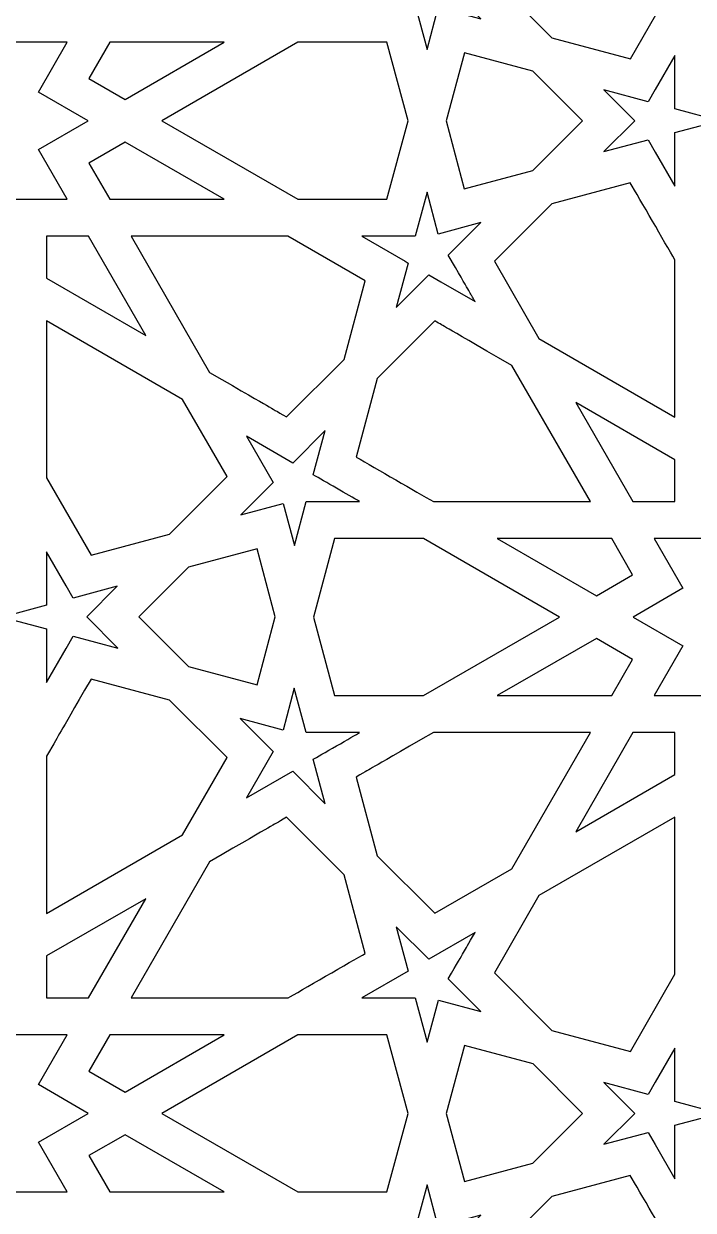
# Model space of a CAD drawing. Header units: millimetres. Extents: x -57 to 56, y -100 to 112.
# Drawn here: x -28.94 to -3.55, y 11.19 to 56.14 of the extents above; entities that cross this region are included whole.
import ezdxf

# ---------------------------------------------------------------- set-up
doc = ezdxf.new("R2010")
doc.units = ezdxf.units.MM
doc.header["$MEASUREMENT"] = 0
doc.layers.add('layer 1', color=7, linetype='Continuous')

msp = doc.modelspace()

# ---------------------------------------------------------------- linework, layer by layer
at = {"layer": 'layer 1', "color": 250}
for points, knots in [([(-24.372, 94.4411), (-38.1806, 87.6628), (-48.5742, 75.4542), (-53.0874, 60.935), (-53.0874, 60.935), (-56.6521, 49.4658), (-55.5912, 52.1945), (-55.5912, -99.8361), (-55.5912, -99.8361), (-52.4793, -99.8361), (52.9544, -99.8361), (55.9213, -99.8361), (55.9213, -99.8361), (55.9213, -98.4327), (55.9213, -97.8601), (55.9213, -96.466), (55.9213, -96.466), (55.9213, 55.9079), (56.001, 45.5757), (55.7428, 48.8312), (55.7428, 48.8312), (52.6358, 88.0279), (10.7823, 111.699), (-24.372, 94.4411)], [0, 0, 0, 0, 0.1428571, 0.1428571, 0.1428571, 0.1428571, 0.2857143, 0.2857143, 0.2857143, 0.2857143, 0.4285714, 0.4285714, 0.4285714, 0.4285714, 0.5714286, 0.5714286, 0.5714286, 0.5714286, 0.7142857, 0.7142857, 0.7142857, 0.7142857, 1, 1, 1, 1]), ([(-8.9129, 55.6059), (-8.9129, 55.6059), (-11.0917, 57.785), (-11.0917, 57.785), (-11.0917, 57.785), (-11.0917, 57.785), (-9.4019, 60.7102), (-9.4019, 60.7102), (-9.4019, 60.7102), (-9.4019, 60.7102), (-4.2471, 63.6866), (-4.2471, 63.6866), (-4.2471, 63.6866), (-4.2471, 63.6866), (-4.2471, 57.7317), (-4.2471, 57.7317), (-4.2471, 57.7317), (-4.2471, 57.7317), (-5.9351, 54.8076), (-5.9351, 54.8076), (-5.9351, 54.8076), (-5.9351, 54.8076), (-8.9129, 55.6059), (-8.9129, 55.6059)], [0, 0, 0, 0, 0.1428571, 0.1428571, 0.1428571, 0.1428571, 0.2857143, 0.2857143, 0.2857143, 0.2857143, 0.4285714, 0.4285714, 0.4285714, 0.4285714, 0.5714286, 0.5714286, 0.5714286, 0.5714286, 0.7142857, 0.7142857, 0.7142857, 0.7142857, 1, 1, 1, 1]), ([(-14.8258, 57.5815), (-14.8258, 57.5815), (-14.8258, 57.5815), (-14.8258, 57.5815), (-14.8258, 57.5815), (-14.8258, 57.5815), (-14.3616, 57.8496), (-14.3616, 57.8496), (-14.3616, 57.8496), (-14.3616, 57.8496), (-14.8124, 59.5299), (-14.8124, 59.5299), (-14.8124, 59.5299), (-14.8124, 59.5299), (-13.5809, 58.2976), (-13.5809, 58.2976), (-13.5809, 58.2976), (-13.5809, 58.2976), (-13.1166, 58.5654), (-13.1166, 58.5654), (-13.1166, 58.5654), (-13.1166, 58.5654), (-13.1166, 58.5654), (-13.1166, 58.5654), (-13.1166, 58.5654), (-12.924, 58.6765), (-12.0093, 59.2042), (-11.8244, 59.3108), (-11.8244, 59.3108), (-12.2587, 58.5587), (-12.0375, 58.9418), (-12.8383, 57.5554), (-12.8383, 57.5554), (-12.8383, 57.5554), (-11.6015, 56.3185), (-11.6015, 56.3185), (-11.6015, 56.3185), (-11.6015, 56.3185), (-13.2154, 56.751), (-13.2154, 56.751), (-13.2154, 56.751), (-13.2154, 56.751), (-13.6416, 55.1575), (-13.6416, 55.1575), (-13.6416, 55.1575), (-13.6416, 55.1575), (-14.0914, 56.8353), (-14.0914, 56.8353), (-14.0914, 56.8353), (-14.7486, 56.8353), (-15.2337, 56.8353), (-16.1184, 56.8353), (-16.1184, 56.8353), (-15.2107, 57.3592), (-15.5342, 57.1726), (-14.8258, 57.5815)], [0, 0, 0, 0, 0.0666667, 0.0666667, 0.0666667, 0.0666667, 0.1333333, 0.1333333, 0.1333333, 0.1333333, 0.2, 0.2, 0.2, 0.2, 0.2666667, 0.2666667, 0.2666667, 0.2666667, 0.3333333, 0.3333333, 0.3333333, 0.3333333, 0.4, 0.4, 0.4, 0.4, 0.4666667, 0.4666667, 0.4666667, 0.4666667, 0.5333333, 0.5333333, 0.5333333, 0.5333333, 0.6, 0.6, 0.6, 0.6, 0.6666667, 0.6666667, 0.6666667, 0.6666667, 0.7333333, 0.7333333, 0.7333333, 0.7333333, 0.8, 0.8, 0.8, 0.8, 0.8666667, 0.8666667, 0.8666667, 0.8666667, 1, 1, 1, 1]), ([(-33.5341, 56.5277), (-33.5341, 56.5277), (-32.4448, 58.4151), (-32.4448, 58.4151), (-32.4448, 58.4151), (-32.4448, 58.4151), (-31.3556, 56.5277), (-31.3556, 56.5277), (-31.3556, 56.5277), (-31.3556, 56.5277), (-29.4673, 57.6171), (-29.4673, 57.6171), (-29.4673, 57.6171), (-29.4673, 57.6171), (-29.4673, 55.438), (-29.4673, 55.438), (-29.4673, 55.438), (-29.4673, 55.438), (-27.2881, 55.438), (-27.2881, 55.438), (-27.2881, 55.438), (-27.2881, 55.438), (-28.3777, 53.5499), (-28.3777, 53.5499), (-28.3777, 53.5499), (-28.3777, 53.5499), (-26.4912, 52.4605), (-26.4912, 52.4605), (-26.4912, 52.4605), (-26.4912, 52.4605), (-28.3779, 51.3708), (-28.3779, 51.3708), (-28.3779, 51.3708), (-28.3779, 51.3708), (-27.2883, 49.4842), (-27.2883, 49.4842), (-27.2883, 49.4842), (-27.2883, 49.4842), (-29.4673, 49.4842), (-29.4673, 49.4842), (-29.4673, 49.4842), (-29.4673, 49.4842), (-29.4673, 47.3036), (-29.4673, 47.3036), (-29.4673, 47.3036), (-29.4673, 47.3036), (-31.3556, 48.3934), (-31.3556, 48.3934), (-31.3556, 48.3934), (-31.3556, 48.3934), (-32.4448, 46.5067), (-32.4448, 46.5067), (-32.4448, 46.5067), (-32.4448, 46.5067), (-33.5341, 48.3934), (-33.5341, 48.3934), (-33.5341, 48.3934), (-33.5341, 48.3934), (-35.4225, 47.3036), (-35.4225, 47.3036), (-35.4225, 47.3036), (-35.4225, 47.3036), (-35.4225, 49.4842), (-35.4225, 49.4842), (-35.4225, 49.4842), (-35.4225, 49.4842), (-37.6014, 49.4842), (-37.6014, 49.4842), (-37.6014, 49.4842), (-37.6014, 49.4842), (-36.5118, 51.3712), (-36.5118, 51.3712), (-36.5118, 51.3712), (-36.5118, 51.3712), (-38.3997, 52.4605), (-38.3997, 52.4605), (-38.3997, 52.4605), (-38.3997, 52.4605), (-36.5118, 53.5499), (-36.5118, 53.5499), (-36.5118, 53.5499), (-36.5118, 53.5499), (-37.6019, 55.438), (-37.6019, 55.438), (-37.6019, 55.438), (-37.6019, 55.438), (-35.4225, 55.438), (-35.4225, 55.438), (-35.4225, 55.438), (-35.4225, 55.438), (-35.4225, 57.6171), (-35.4225, 57.6171), (-35.4225, 57.6171), (-35.4225, 57.6171), (-33.5341, 56.5277), (-33.5341, 56.5277)], [0, 0, 0, 0, 0.04, 0.04, 0.04, 0.04, 0.08, 0.08, 0.08, 0.08, 0.12, 0.12, 0.12, 0.12, 0.16, 0.16, 0.16, 0.16, 0.2, 0.2, 0.2, 0.2, 0.24, 0.24, 0.24, 0.24, 0.28, 0.28, 0.28, 0.28, 0.32, 0.32, 0.32, 0.32, 0.36, 0.36, 0.36, 0.36, 0.4, 0.4, 0.4, 0.4, 0.44, 0.44, 0.44, 0.44, 0.48, 0.48, 0.48, 0.48, 0.52, 0.52, 0.52, 0.52, 0.56, 0.56, 0.56, 0.56, 0.6, 0.6, 0.6, 0.6, 0.64, 0.64, 0.64, 0.64, 0.68, 0.68, 0.68, 0.68, 0.72, 0.72, 0.72, 0.72, 0.76, 0.76, 0.76, 0.76, 0.8, 0.8, 0.8, 0.8, 0.84, 0.84, 0.84, 0.84, 0.88, 0.88, 0.88, 0.88, 0.92, 0.92, 0.92, 0.92, 1, 1, 1, 1]), ([(-21.3337, 55.438), (-21.3337, 55.438), (-25.0937, 53.2673), (-25.0937, 53.2673), (-25.0937, 53.2673), (-25.0937, 53.2673), (-26.4692, 54.0614), (-26.4692, 54.0614), (-26.4692, 54.0614), (-26.4692, 54.0614), (-25.6749, 55.438), (-25.6749, 55.438), (-25.6749, 55.438), (-25.6749, 55.438), (-21.3337, 55.438), (-21.3337, 55.438)], [0, 0, 0, 0, 0.2, 0.2, 0.2, 0.2, 0.4, 0.4, 0.4, 0.4, 0.6, 0.6, 0.6, 0.6, 1, 1, 1, 1]), ([(-15.1635, 55.438), (-15.1635, 55.438), (-14.3651, 52.4605), (-14.3651, 52.4605), (-14.3651, 52.4605), (-14.3651, 52.4605), (-15.1628, 49.4842), (-15.1628, 49.4842), (-15.1628, 49.4842), (-15.1628, 49.4842), (-18.5406, 49.4842), (-18.5406, 49.4842), (-18.5406, 49.4842), (-18.5406, 49.4842), (-23.6963, 52.4605), (-23.6963, 52.4605), (-23.6963, 52.4605), (-23.6963, 52.4605), (-18.5388, 55.438), (-18.5388, 55.438), (-18.5388, 55.438), (-18.5388, 55.438), (-15.1635, 55.438), (-15.1635, 55.438)], [0, 0, 0, 0, 0.1428571, 0.1428571, 0.1428571, 0.1428571, 0.2857143, 0.2857143, 0.2857143, 0.2857143, 0.4285714, 0.4285714, 0.4285714, 0.4285714, 0.5714286, 0.5714286, 0.5714286, 0.5714286, 0.7142857, 0.7142857, 0.7142857, 0.7142857, 1, 1, 1, 1]), ([(-9.6294, 50.5781), (-9.6294, 50.5781), (-12.2308, 49.8814), (-12.2308, 49.8814), (-12.2308, 49.8814), (-12.2308, 49.8814), (-12.9191, 52.4528), (-12.9191, 52.4528), (-12.9191, 52.4528), (-12.9191, 52.4528), (-12.2266, 55.0393), (-12.2266, 55.0393), (-12.2266, 55.0393), (-12.2266, 55.0393), (-9.627, 54.3426), (-9.627, 54.3426), (-9.627, 54.3426), (-9.627, 54.3426), (-7.7456, 52.4616), (-7.7456, 52.4616), (-7.7456, 52.4616), (-7.7456, 52.4616), (-9.6294, 50.5781), (-9.6294, 50.5781)], [0, 0, 0, 0, 0.1428571, 0.1428571, 0.1428571, 0.1428571, 0.2857143, 0.2857143, 0.2857143, 0.2857143, 0.4285714, 0.4285714, 0.4285714, 0.4285714, 0.5714286, 0.5714286, 0.5714286, 0.5714286, 0.7142857, 0.7142857, 0.7142857, 0.7142857, 1, 1, 1, 1]), ([(-2.5732, 52.4612), (-2.5732, 52.4612), (-4.2471, 52.0129), (-4.2471, 52.0129), (-4.2471, 52.0129), (-4.2471, 51.3556), (-4.2471, 50.8702), (-4.2471, 49.9854), (-4.2471, 49.9854), (-4.2471, 49.9854), (-4.9929, 51.277), (-4.9929, 51.277), (-4.9929, 51.277), (-4.9929, 51.277), (-4.9932, 51.277), (-4.9932, 51.277), (-4.9932, 51.277), (-4.9932, 51.277), (-5.261, 51.7409), (-5.261, 51.7409), (-5.261, 51.7409), (-5.261, 51.7409), (-6.9399, 51.2914), (-6.9399, 51.2914), (-6.9399, 51.2914), (-6.9399, 51.2914), (-5.7697, 52.4616), (-5.7697, 52.4616), (-5.7697, 52.4616), (-5.7697, 52.4616), (-6.9381, 53.63), (-6.9381, 53.63), (-6.9381, 53.63), (-6.9381, 53.63), (-5.261, 53.1802), (-5.261, 53.1802), (-5.261, 53.1802), (-5.261, 53.1802), (-4.9929, 53.6448), (-4.9929, 53.6448), (-4.9929, 53.6448), (-4.9929, 53.6448), (-4.9929, 53.6448), (-4.9929, 53.6448), (-4.9929, 53.6448), (-4.9929, 53.6448), (-4.2471, 54.9363), (-4.2471, 54.9363), (-4.2471, 54.9363), (-4.2471, 54.0367), (-4.2471, 53.5841), (-4.2471, 52.9103), (-4.2471, 52.9103), (-4.2471, 52.9103), (-2.5732, 52.4612), (-2.5732, 52.4612)], [0, 0, 0, 0, 0.0666667, 0.0666667, 0.0666667, 0.0666667, 0.1333333, 0.1333333, 0.1333333, 0.1333333, 0.2, 0.2, 0.2, 0.2, 0.2666667, 0.2666667, 0.2666667, 0.2666667, 0.3333333, 0.3333333, 0.3333333, 0.3333333, 0.4, 0.4, 0.4, 0.4, 0.4666667, 0.4666667, 0.4666667, 0.4666667, 0.5333333, 0.5333333, 0.5333333, 0.5333333, 0.6, 0.6, 0.6, 0.6, 0.6666667, 0.6666667, 0.6666667, 0.6666667, 0.7333333, 0.7333333, 0.7333333, 0.7333333, 0.8, 0.8, 0.8, 0.8, 0.8666667, 0.8666667, 0.8666667, 0.8666667, 1, 1, 1, 1]), ([(-21.3355, 49.4842), (-21.3355, 49.4842), (-25.6749, 49.4842), (-25.6749, 49.4842), (-25.6749, 49.4842), (-25.6749, 49.4842), (-26.469, 50.8596), (-26.469, 50.8596), (-26.469, 50.8596), (-26.469, 50.8596), (-25.0935, 51.6537), (-25.0935, 51.6537), (-25.0935, 51.6537), (-25.0935, 51.6537), (-21.3355, 49.4842), (-21.3355, 49.4842)], [0, 0, 0, 0, 0.2, 0.2, 0.2, 0.2, 0.4, 0.4, 0.4, 0.4, 0.6, 0.6, 0.6, 0.6, 1, 1, 1, 1]), ([(-4.2471, 41.2351), (-4.2471, 41.2351), (-9.4037, 44.2126), (-9.4037, 44.2126), (-9.4037, 44.2126), (-9.4037, 44.2126), (-11.092, 47.1364), (-11.092, 47.1364), (-11.092, 47.1364), (-11.092, 47.1364), (-8.9129, 49.3166), (-8.9129, 49.3166), (-8.9129, 49.3166), (-8.9129, 49.3166), (-5.9355, 50.1139), (-5.9355, 50.1139), (-5.9355, 50.1139), (-5.5644, 49.4718), (-4.6334, 47.8593), (-4.2471, 47.19), (-4.2471, 47.19), (-4.2471, 47.19), (-4.2471, 41.2351), (-4.2471, 41.2351)], [0, 0, 0, 0, 0.1428571, 0.1428571, 0.1428571, 0.1428571, 0.2857143, 0.2857143, 0.2857143, 0.2857143, 0.4285714, 0.4285714, 0.4285714, 0.4285714, 0.5714286, 0.5714286, 0.5714286, 0.5714286, 0.7142857, 0.7142857, 0.7142857, 0.7142857, 1, 1, 1, 1]), ([(-12.5702, 46.9022), (-12.5702, 46.9022), (-12.5702, 46.9018), (-12.5702, 46.9018), (-12.5702, 46.9018), (-11.8992, 45.7398), (-12.0618, 46.0216), (-11.8248, 45.6103), (-11.8248, 45.6103), (-11.8248, 45.6103), (-13.1159, 46.3561), (-13.1159, 46.3561), (-13.1159, 46.3561), (-13.1159, 46.3561), (-13.1159, 46.3557), (-13.1159, 46.3557), (-13.1159, 46.3557), (-13.1159, 46.3557), (-13.5805, 46.6242), (-13.5805, 46.6242), (-13.5805, 46.6242), (-13.5805, 46.6242), (-14.8135, 45.3912), (-14.8135, 45.3912), (-14.8135, 45.3912), (-14.8135, 45.3912), (-14.363, 47.0715), (-14.363, 47.0715), (-14.363, 47.0715), (-14.363, 47.0715), (-14.478, 47.1382), (-14.478, 47.1382), (-14.478, 47.1382), (-14.478, 47.1382), (-14.478, 47.1392), (-14.478, 47.1392), (-14.478, 47.1392), (-14.478, 47.1392), (-16.1198, 48.0868), (-16.1198, 48.0868), (-16.1198, 48.0868), (-15.2178, 48.0868), (-14.7638, 48.0868), (-14.0903, 48.0868), (-14.0903, 48.0868), (-14.0903, 48.0868), (-13.6433, 49.7547), (-13.6433, 49.7547), (-13.6433, 49.7547), (-13.6433, 49.7547), (-13.2197, 48.1701), (-13.2197, 48.1701), (-13.2197, 48.1701), (-13.2197, 48.1701), (-11.6015, 48.6033), (-11.6015, 48.6033), (-11.6015, 48.6033), (-11.6015, 48.6033), (-12.8379, 47.3661), (-12.8379, 47.3661), (-12.8379, 47.3661), (-12.8379, 47.3661), (-12.5702, 46.9022), (-12.5702, 46.9022)], [0, 0, 0, 0, 0.0588235, 0.0588235, 0.0588235, 0.0588235, 0.1176471, 0.1176471, 0.1176471, 0.1176471, 0.1764706, 0.1764706, 0.1764706, 0.1764706, 0.2352941, 0.2352941, 0.2352941, 0.2352941, 0.2941176, 0.2941176, 0.2941176, 0.2941176, 0.3529412, 0.3529412, 0.3529412, 0.3529412, 0.4117647, 0.4117647, 0.4117647, 0.4117647, 0.4705882, 0.4705882, 0.4705882, 0.4705882, 0.5294118, 0.5294118, 0.5294118, 0.5294118, 0.5882353, 0.5882353, 0.5882353, 0.5882353, 0.6470588, 0.6470588, 0.6470588, 0.6470588, 0.7058824, 0.7058824, 0.7058824, 0.7058824, 0.7647059, 0.7647059, 0.7647059, 0.7647059, 0.8235294, 0.8235294, 0.8235294, 0.8235294, 0.8823529, 0.8823529, 0.8823529, 0.8823529, 1, 1, 1, 1]), ([(-24.311, 44.3265), (-24.311, 44.3265), (-28.07, 46.4972), (-28.07, 46.4972), (-28.07, 46.4972), (-28.07, 46.4972), (-28.07, 48.0868), (-28.07, 48.0868), (-28.07, 48.0868), (-28.07, 48.0868), (-26.4818, 48.0868), (-26.4818, 48.0868), (-26.4818, 48.0868), (-26.4818, 48.0868), (-24.311, 44.3265), (-24.311, 44.3265)], [0, 0, 0, 0, 0.2, 0.2, 0.2, 0.2, 0.4, 0.4, 0.4, 0.4, 0.6, 0.6, 0.6, 0.6, 1, 1, 1, 1]), ([(-18.9156, 48.0868), (-18.9156, 48.0868), (-15.9904, 46.3977), (-15.9904, 46.3977), (-15.9904, 46.3977), (-15.9904, 46.3977), (-16.7876, 43.4213), (-16.7876, 43.4213), (-16.7876, 43.4213), (-16.7876, 43.4213), (-18.9668, 41.2411), (-18.9668, 41.2411), (-18.9668, 41.2411), (-19.8078, 41.7266), (-19.1809, 41.3646), (-21.8903, 42.9292), (-21.8903, 42.9292), (-21.8903, 42.9292), (-24.8681, 48.0868), (-24.8681, 48.0868), (-24.8681, 48.0868), (-24.8681, 48.0868), (-18.9156, 48.0868), (-18.9156, 48.0868)], [0, 0, 0, 0, 0.1428571, 0.1428571, 0.1428571, 0.1428571, 0.2857143, 0.2857143, 0.2857143, 0.2857143, 0.4285714, 0.4285714, 0.4285714, 0.4285714, 0.5714286, 0.5714286, 0.5714286, 0.5714286, 0.7142857, 0.7142857, 0.7142857, 0.7142857, 1, 1, 1, 1]), ([(-22.9137, 41.9065), (-22.9137, 41.9065), (-21.2254, 38.982), (-21.2254, 38.982), (-21.2254, 38.982), (-21.2254, 38.982), (-23.4043, 36.8032), (-23.4043, 36.8032), (-23.4043, 36.8032), (-23.4043, 36.8032), (-26.3819, 36.0049), (-26.3819, 36.0049), (-26.3819, 36.0049), (-26.3819, 36.0049), (-28.07, 38.929), (-28.07, 38.929), (-28.07, 38.929), (-28.07, 38.929), (-28.07, 44.8836), (-28.07, 44.8836), (-28.07, 44.8836), (-28.07, 44.8836), (-22.9137, 41.9065), (-22.9137, 41.9065)], [0, 0, 0, 0, 0.1428571, 0.1428571, 0.1428571, 0.1428571, 0.2857143, 0.2857143, 0.2857143, 0.2857143, 0.4285714, 0.4285714, 0.4285714, 0.4285714, 0.5714286, 0.5714286, 0.5714286, 0.5714286, 0.7142857, 0.7142857, 0.7142857, 0.7142857, 1, 1, 1, 1]), ([(-13.3505, 44.8776), (-12.8598, 44.5943), (-13.3699, 44.8889), (-10.426, 43.1881), (-10.426, 43.1881), (-10.426, 43.1881), (-7.4496, 38.033), (-7.4496, 38.033), (-7.4496, 38.033), (-7.4496, 38.033), (-13.4042, 38.033), (-13.4042, 38.033), (-13.4042, 38.033), (-14.0423, 38.4016), (-15.5882, 39.2938), (-16.328, 39.721), (-16.328, 39.721), (-16.328, 39.721), (-15.5296, 42.6988), (-15.5296, 42.6988), (-15.5296, 42.6988), (-15.5296, 42.6988), (-13.3505, 44.8776), (-13.3505, 44.8776)], [0, 0, 0, 0, 0.1428571, 0.1428571, 0.1428571, 0.1428571, 0.2857143, 0.2857143, 0.2857143, 0.2857143, 0.4285714, 0.4285714, 0.4285714, 0.4285714, 0.5714286, 0.5714286, 0.5714286, 0.5714286, 0.7142857, 0.7142857, 0.7142857, 0.7142857, 1, 1, 1, 1]), ([(-8.0059, 41.7915), (-8.0059, 41.7915), (-4.2471, 39.6215), (-4.2471, 39.6215), (-4.2471, 39.6215), (-4.2471, 39.6215), (-4.2471, 38.033), (-4.2471, 38.033), (-4.2471, 38.033), (-4.2471, 38.033), (-5.8357, 38.033), (-5.8357, 38.033), (-5.8357, 38.033), (-5.8357, 38.033), (-8.0059, 41.7915), (-8.0059, 41.7915)], [0, 0, 0, 0, 0.2, 0.2, 0.2, 0.2, 0.4, 0.4, 0.4, 0.4, 0.6, 0.6, 0.6, 0.6, 1, 1, 1, 1]), ([(-20.4929, 40.5084), (-20.4929, 40.5084), (-18.7367, 39.4945), (-18.7367, 39.4945), (-18.7367, 39.4945), (-18.7367, 39.4945), (-17.5048, 40.7271), (-17.5048, 40.7271), (-17.5048, 40.7271), (-17.5048, 40.7271), (-17.9553, 39.0469), (-17.9553, 39.0469), (-17.9553, 39.0469), (-17.538, 38.8063), (-16.6151, 38.2732), (-16.1992, 38.033), (-16.1992, 38.033), (-17.0988, 38.033), (-17.5514, 38.033), (-18.2256, 38.033), (-18.2256, 38.033), (-18.2256, 38.033), (-18.6722, 36.3668), (-18.6722, 36.3668), (-18.6722, 36.3668), (-18.6722, 36.3668), (-19.0976, 37.9568), (-19.0976, 37.9568), (-19.0976, 37.9568), (-19.0976, 37.9568), (-20.7055, 37.526), (-20.7055, 37.526), (-20.7055, 37.526), (-20.7055, 37.526), (-19.479, 38.7523), (-19.479, 38.7523), (-19.479, 38.7523), (-19.479, 38.7523), (-20.4929, 40.5084), (-20.4929, 40.5084)], [0, 0, 0, 0, 0.0909091, 0.0909091, 0.0909091, 0.0909091, 0.1818182, 0.1818182, 0.1818182, 0.1818182, 0.2727273, 0.2727273, 0.2727273, 0.2727273, 0.3636364, 0.3636364, 0.3636364, 0.3636364, 0.4545455, 0.4545455, 0.4545455, 0.4545455, 0.5454545, 0.5454545, 0.5454545, 0.5454545, 0.6363636, 0.6363636, 0.6363636, 0.6363636, 0.7272727, 0.7272727, 0.7272727, 0.7272727, 0.8181818, 0.8181818, 0.8181818, 0.8181818, 1, 1, 1, 1]), ([(-0.9617, 37.7254), (-0.9617, 37.7254), (0.1277, 39.6127), (0.1277, 39.6127), (0.1277, 39.6127), (0.1277, 39.6127), (1.2171, 37.7254), (1.2171, 37.7254), (1.2171, 37.7254), (1.2171, 37.7254), (3.1055, 38.8151), (3.1055, 38.8151), (3.1055, 38.8151), (3.1055, 38.8151), (3.1055, 36.6356), (3.1055, 36.6356), (3.1055, 36.6356), (3.1055, 36.6356), (5.2846, 36.6356), (5.2846, 36.6356), (5.2846, 36.6356), (5.2846, 36.6356), (4.1949, 34.7476), (4.1949, 34.7476), (4.1949, 34.7476), (4.1949, 34.7476), (6.0815, 33.6582), (6.0815, 33.6582), (6.0815, 33.6582), (6.0815, 33.6582), (4.1949, 32.5685), (4.1949, 32.5685), (4.1949, 32.5685), (4.1949, 32.5685), (5.2842, 30.6818), (5.2842, 30.6818), (5.2842, 30.6818), (5.2842, 30.6818), (3.1055, 30.6818), (3.1055, 30.6818), (3.1055, 30.6818), (3.1055, 30.6818), (3.1055, 28.5013), (3.1055, 28.5013), (3.1055, 28.5013), (3.1055, 28.5013), (1.2171, 29.591), (1.2171, 29.591), (1.2171, 29.591), (1.2171, 29.591), (0.1277, 27.7044), (0.1277, 27.7044), (0.1277, 27.7044), (0.1277, 27.7044), (-0.9617, 29.591), (-0.9617, 29.591), (-0.9617, 29.591), (-0.9617, 29.591), (-2.8497, 28.5013), (-2.8497, 28.5013), (-2.8497, 28.5013), (-2.8497, 28.5013), (-2.8497, 30.6818), (-2.8497, 30.6818), (-2.8497, 30.6818), (-2.8497, 30.6818), (-5.0289, 30.6818), (-5.0289, 30.6818), (-5.0289, 30.6818), (-5.0289, 30.6818), (-3.9391, 32.5685), (-3.9391, 32.5685), (-3.9391, 32.5685), (-3.9391, 32.5685), (-5.8272, 33.6582), (-5.8272, 33.6582), (-5.8272, 33.6582), (-5.8272, 33.6582), (-3.9391, 34.7476), (-3.9391, 34.7476), (-3.9391, 34.7476), (-3.9391, 34.7476), (-5.0292, 36.6356), (-5.0292, 36.6356), (-5.0292, 36.6356), (-5.0292, 36.6356), (-2.8497, 36.6356), (-2.8497, 36.6356), (-2.8497, 36.6356), (-2.8497, 36.6356), (-2.8497, 38.8151), (-2.8497, 38.8151), (-2.8497, 38.8151), (-2.8497, 38.8151), (-0.9617, 37.7254), (-0.9617, 37.7254)], [0, 0, 0, 0, 0.04, 0.04, 0.04, 0.04, 0.08, 0.08, 0.08, 0.08, 0.12, 0.12, 0.12, 0.12, 0.16, 0.16, 0.16, 0.16, 0.2, 0.2, 0.2, 0.2, 0.24, 0.24, 0.24, 0.24, 0.28, 0.28, 0.28, 0.28, 0.32, 0.32, 0.32, 0.32, 0.36, 0.36, 0.36, 0.36, 0.4, 0.4, 0.4, 0.4, 0.44, 0.44, 0.44, 0.44, 0.48, 0.48, 0.48, 0.48, 0.52, 0.52, 0.52, 0.52, 0.56, 0.56, 0.56, 0.56, 0.6, 0.6, 0.6, 0.6, 0.64, 0.64, 0.64, 0.64, 0.68, 0.68, 0.68, 0.68, 0.72, 0.72, 0.72, 0.72, 0.76, 0.76, 0.76, 0.76, 0.8, 0.8, 0.8, 0.8, 0.84, 0.84, 0.84, 0.84, 0.88, 0.88, 0.88, 0.88, 0.92, 0.92, 0.92, 0.92, 1, 1, 1, 1]), ([(-8.6223, 33.6582), (-8.6223, 33.6582), (-8.6226, 33.6582), (-8.6226, 33.6582), (-8.6226, 33.6582), (-8.6226, 33.6582), (-8.6223, 33.6582), (-8.6223, 33.6582), (-8.6223, 33.6582), (-8.6223, 33.6582), (-13.7781, 30.6818), (-13.7781, 30.6818), (-13.7781, 30.6818), (-13.7781, 30.6818), (-17.1549, 30.6818), (-17.1549, 30.6818), (-17.1549, 30.6818), (-17.1549, 30.6818), (-17.9522, 33.6578), (-17.9522, 33.6578), (-17.9522, 33.6578), (-17.9522, 33.6578), (-17.1538, 36.6356), (-17.1538, 36.6356), (-17.1538, 36.6356), (-17.1538, 36.6356), (-13.7792, 36.6356), (-13.7792, 36.6356), (-13.7792, 36.6356), (-13.7792, 36.6356), (-8.6223, 33.6582), (-8.6223, 33.6582)], [0, 0, 0, 0, 0.1111111, 0.1111111, 0.1111111, 0.1111111, 0.2222222, 0.2222222, 0.2222222, 0.2222222, 0.3333333, 0.3333333, 0.3333333, 0.3333333, 0.4444444, 0.4444444, 0.4444444, 0.4444444, 0.5555556, 0.5555556, 0.5555556, 0.5555556, 0.6666667, 0.6666667, 0.6666667, 0.6666667, 0.7777778, 0.7777778, 0.7777778, 0.7777778, 1, 1, 1, 1]), ([(-10.9845, 36.6356), (-10.4401, 36.6356), (-7.1843, 36.6356), (-6.6428, 36.6356), (-6.6428, 36.6356), (-6.6428, 36.6356), (-5.8484, 35.2591), (-5.8484, 35.2591), (-5.8484, 35.2591), (-5.8484, 35.2591), (-7.2245, 34.465), (-7.2245, 34.465), (-7.2245, 34.465), (-7.2245, 34.465), (-10.9845, 36.6356), (-10.9845, 36.6356)], [0, 0, 0, 0, 0.2, 0.2, 0.2, 0.2, 0.4, 0.4, 0.4, 0.4, 0.6, 0.6, 0.6, 0.6, 1, 1, 1, 1]), ([(-27.3242, 34.8418), (-27.3242, 34.8418), (-27.324, 34.8418), (-27.324, 34.8418), (-27.324, 34.8418), (-27.324, 34.8418), (-27.056, 34.3775), (-27.056, 34.3775), (-27.056, 34.3775), (-27.056, 34.3775), (-25.3873, 34.8248), (-25.3873, 34.8248), (-25.3873, 34.8248), (-25.3873, 34.8248), (-26.5474, 33.6649), (-26.5474, 33.6649), (-26.5474, 33.6649), (-26.5474, 33.6649), (-25.3689, 32.4863), (-25.3689, 32.4863), (-25.3689, 32.4863), (-25.3689, 32.4863), (-27.056, 32.9378), (-27.056, 32.9378), (-27.056, 32.9378), (-27.056, 32.9378), (-27.324, 32.4739), (-27.324, 32.4739), (-27.324, 32.4739), (-27.324, 32.4739), (-27.3242, 32.4739), (-27.3242, 32.4739), (-27.3242, 32.4739), (-27.3242, 32.4739), (-28.07, 31.1824), (-28.07, 31.1824), (-28.07, 31.1824), (-28.07, 32.0827), (-28.07, 32.536), (-28.07, 33.2098), (-28.07, 33.2098), (-28.07, 33.2098), (-29.7443, 33.6582), (-29.7443, 33.6582), (-29.7443, 33.6582), (-29.7443, 33.6582), (-28.07, 34.1073), (-28.07, 34.1073), (-28.07, 34.1073), (-28.07, 34.7811), (-28.07, 35.2337), (-28.07, 36.1336), (-28.07, 36.1336), (-28.07, 36.1336), (-27.3242, 34.8418), (-27.3242, 34.8418)], [0, 0, 0, 0, 0.0666667, 0.0666667, 0.0666667, 0.0666667, 0.1333333, 0.1333333, 0.1333333, 0.1333333, 0.2, 0.2, 0.2, 0.2, 0.2666667, 0.2666667, 0.2666667, 0.2666667, 0.3333333, 0.3333333, 0.3333333, 0.3333333, 0.4, 0.4, 0.4, 0.4, 0.4666667, 0.4666667, 0.4666667, 0.4666667, 0.5333333, 0.5333333, 0.5333333, 0.5333333, 0.6, 0.6, 0.6, 0.6, 0.6666667, 0.6666667, 0.6666667, 0.6666667, 0.7333333, 0.7333333, 0.7333333, 0.7333333, 0.8, 0.8, 0.8, 0.8, 0.8666667, 0.8666667, 0.8666667, 0.8666667, 1, 1, 1, 1]), ([(-20.0861, 36.2451), (-20.0861, 36.2451), (-19.3982, 33.6734), (-19.3982, 33.6734), (-19.3982, 33.6734), (-19.3982, 33.6734), (-20.0904, 31.0871), (-20.0904, 31.0871), (-20.0904, 31.0871), (-20.0904, 31.0871), (-22.6902, 31.7835), (-22.6902, 31.7835), (-22.6902, 31.7835), (-22.6902, 31.7835), (-24.5714, 33.6649), (-24.5714, 33.6649), (-24.5714, 33.6649), (-24.5714, 33.6649), (-22.6875, 35.5484), (-22.6875, 35.5484), (-22.6875, 35.5484), (-22.6875, 35.5484), (-20.0861, 36.2451), (-20.0861, 36.2451)], [0, 0, 0, 0, 0.1428571, 0.1428571, 0.1428571, 0.1428571, 0.2857143, 0.2857143, 0.2857143, 0.2857143, 0.4285714, 0.4285714, 0.4285714, 0.4285714, 0.5714286, 0.5714286, 0.5714286, 0.5714286, 0.7142857, 0.7142857, 0.7142857, 0.7142857, 1, 1, 1, 1]), ([(-5.8484, 32.0573), (-5.8484, 32.0573), (-6.6425, 30.6818), (-6.6425, 30.6818), (-6.6425, 30.6818), (-7.1882, 30.6818), (-10.4479, 30.6818), (-10.983, 30.6818), (-10.983, 30.6818), (-10.983, 30.6818), (-7.2245, 32.8514), (-7.2245, 32.8514), (-7.2245, 32.8514), (-7.2245, 32.8514), (-5.8484, 32.0573), (-5.8484, 32.0573)], [0, 0, 0, 0, 0.2, 0.2, 0.2, 0.2, 0.4, 0.4, 0.4, 0.4, 0.6, 0.6, 0.6, 0.6, 1, 1, 1, 1]), ([(-23.4043, 30.5135), (-23.4043, 30.5135), (-21.2254, 28.3351), (-21.2254, 28.3351), (-21.2254, 28.3351), (-21.2254, 28.3351), (-22.9149, 25.4085), (-22.9149, 25.4085), (-22.9149, 25.4085), (-22.9149, 25.4085), (-28.07, 22.4321), (-28.07, 22.4321), (-28.07, 22.4321), (-28.07, 22.4321), (-28.07, 28.387), (-28.07, 28.387), (-28.07, 28.387), (-27.4314, 29.4933), (-27.791, 28.8703), (-26.3817, 31.3108), (-26.3817, 31.3108), (-26.3817, 31.3108), (-23.4043, 30.5135), (-23.4043, 30.5135)], [0, 0, 0, 0, 0.1428571, 0.1428571, 0.1428571, 0.1428571, 0.2857143, 0.2857143, 0.2857143, 0.2857143, 0.4285714, 0.4285714, 0.4285714, 0.4285714, 0.5714286, 0.5714286, 0.5714286, 0.5714286, 0.7142857, 0.7142857, 0.7142857, 0.7142857, 1, 1, 1, 1]), ([(-16.1989, 29.2844), (-16.3908, 29.174), (-17.7638, 28.3813), (-17.9553, 28.2706), (-17.9553, 28.2706), (-17.9553, 28.2706), (-17.5045, 26.5885), (-17.5045, 26.5885), (-17.5045, 26.5885), (-17.5045, 26.5885), (-18.7367, 27.8211), (-18.7367, 27.8211), (-18.7367, 27.8211), (-18.7367, 27.8211), (-20.4936, 26.8065), (-20.4936, 26.8065), (-20.4936, 26.8065), (-20.4936, 26.8065), (-19.479, 28.5644), (-19.479, 28.5644), (-19.479, 28.5644), (-19.479, 28.5644), (-20.7249, 29.8104), (-20.7249, 29.8104), (-20.7249, 29.8104), (-20.7249, 29.8104), (-19.1019, 29.3755), (-19.1019, 29.3755), (-19.1019, 29.3755), (-19.1019, 29.3755), (-18.6768, 30.9633), (-18.6768, 30.9633), (-18.6768, 30.9633), (-18.6768, 30.9633), (-18.2273, 29.2844), (-18.2273, 29.2844), (-18.2273, 29.2844), (-17.5532, 29.2844), (-17.0999, 29.2844), (-16.1989, 29.2844)], [0, 0, 0, 0, 0.0909091, 0.0909091, 0.0909091, 0.0909091, 0.1818182, 0.1818182, 0.1818182, 0.1818182, 0.2727273, 0.2727273, 0.2727273, 0.2727273, 0.3636364, 0.3636364, 0.3636364, 0.3636364, 0.4545455, 0.4545455, 0.4545455, 0.4545455, 0.5454545, 0.5454545, 0.5454545, 0.5454545, 0.6363636, 0.6363636, 0.6363636, 0.6363636, 0.7272727, 0.7272727, 0.7272727, 0.7272727, 0.8181818, 0.8181818, 0.8181818, 0.8181818, 1, 1, 1, 1]), ([(-7.4493, 29.2844), (-7.4493, 29.2844), (-10.4271, 24.1265), (-10.4271, 24.1265), (-10.4271, 24.1265), (-10.4271, 24.1265), (-13.3502, 22.4388), (-13.3502, 22.4388), (-13.3502, 22.4388), (-13.3502, 22.4388), (-15.5296, 24.619), (-15.5296, 24.619), (-15.5296, 24.619), (-15.5296, 24.619), (-16.328, 27.5964), (-16.328, 27.5964), (-16.328, 27.5964), (-15.5035, 28.0723), (-16.231, 27.6525), (-13.4031, 29.2844), (-13.4031, 29.2844), (-13.0404, 29.2844), (-9.084, 29.2844), (-7.4493, 29.2844)], [0, 0, 0, 0, 0.1428571, 0.1428571, 0.1428571, 0.1428571, 0.2857143, 0.2857143, 0.2857143, 0.2857143, 0.4285714, 0.4285714, 0.4285714, 0.4285714, 0.5714286, 0.5714286, 0.5714286, 0.5714286, 0.7142857, 0.7142857, 0.7142857, 0.7142857, 1, 1, 1, 1]), ([(-4.2471, 27.6948), (-4.2471, 27.6948), (-8.007, 25.5238), (-8.007, 25.5238), (-8.007, 25.5238), (-8.007, 25.5238), (-5.8357, 29.2844), (-5.8357, 29.2844), (-5.8357, 29.2844), (-5.8357, 29.2844), (-4.2471, 29.2844), (-4.2471, 29.2844), (-4.2471, 29.2844), (-4.2471, 29.2844), (-4.2471, 27.6948), (-4.2471, 27.6948)], [0, 0, 0, 0, 0.2, 0.2, 0.2, 0.2, 0.4, 0.4, 0.4, 0.4, 0.6, 0.6, 0.6, 0.6, 1, 1, 1, 1]), ([(-18.9668, 26.0745), (-18.9668, 26.0745), (-16.7876, 23.8958), (-16.7876, 23.8958), (-16.7876, 23.8958), (-16.7876, 23.8958), (-15.989, 20.918), (-15.989, 20.918), (-15.989, 20.918), (-16.4641, 20.6435), (-18.5462, 19.4419), (-18.9128, 19.2299), (-18.9128, 19.2299), (-18.9128, 19.2299), (-24.8681, 19.2299), (-24.8681, 19.2299), (-24.8681, 19.2299), (-24.8681, 19.2299), (-21.8915, 24.3858), (-21.8915, 24.3858), (-21.8915, 24.3858), (-19.1336, 25.9782), (-19.7182, 25.641), (-18.9668, 26.0745)], [0, 0, 0, 0, 0.1428571, 0.1428571, 0.1428571, 0.1428571, 0.2857143, 0.2857143, 0.2857143, 0.2857143, 0.4285714, 0.4285714, 0.4285714, 0.4285714, 0.5714286, 0.5714286, 0.5714286, 0.5714286, 0.7142857, 0.7142857, 0.7142857, 0.7142857, 1, 1, 1, 1]), ([(-8.9129, 18.0009), (-8.9129, 18.0009), (-11.0917, 20.18), (-11.0917, 20.18), (-11.0917, 20.18), (-11.0917, 20.18), (-9.4022, 23.1048), (-9.4022, 23.1048), (-9.4022, 23.1048), (-9.4022, 23.1048), (-4.2471, 26.0812), (-4.2471, 26.0812), (-4.2471, 26.0812), (-4.2471, 26.0812), (-4.2471, 20.1267), (-4.2471, 20.1267), (-4.2471, 20.1267), (-4.2471, 20.1267), (-5.9351, 17.2025), (-5.9351, 17.2025), (-5.9351, 17.2025), (-5.9351, 17.2025), (-8.9129, 18.0009), (-8.9129, 18.0009)], [0, 0, 0, 0, 0.1428571, 0.1428571, 0.1428571, 0.1428571, 0.2857143, 0.2857143, 0.2857143, 0.2857143, 0.4285714, 0.4285714, 0.4285714, 0.4285714, 0.5714286, 0.5714286, 0.5714286, 0.5714286, 0.7142857, 0.7142857, 0.7142857, 0.7142857, 1, 1, 1, 1]), ([(-24.312, 22.9884), (-24.312, 22.9884), (-26.4818, 19.2299), (-26.4818, 19.2299), (-26.4818, 19.2299), (-26.4818, 19.2299), (-28.07, 19.2299), (-28.07, 19.2299), (-28.07, 19.2299), (-28.07, 19.2299), (-28.07, 20.8185), (-28.07, 20.8185), (-28.07, 20.8185), (-28.07, 20.8185), (-24.312, 22.9884), (-24.312, 22.9884)], [0, 0, 0, 0, 0.2, 0.2, 0.2, 0.2, 0.4, 0.4, 0.4, 0.4, 0.6, 0.6, 0.6, 0.6, 1, 1, 1, 1]), ([(-14.8124, 21.9248), (-14.8124, 21.9248), (-13.5809, 20.6922), (-13.5809, 20.6922), (-13.5809, 20.6922), (-13.5809, 20.6922), (-11.8248, 21.7057), (-11.8248, 21.7057), (-11.8248, 21.7057), (-12.3536, 20.7892), (-12.1243, 21.1861), (-12.8383, 19.9503), (-12.8383, 19.9503), (-12.8383, 19.9503), (-11.5997, 18.7117), (-11.5997, 18.7117), (-11.5997, 18.7117), (-11.5997, 18.7117), (-13.2137, 19.1442), (-13.2137, 19.1442), (-13.2137, 19.1442), (-13.2137, 19.1442), (-13.6405, 17.5479), (-13.6405, 17.5479), (-13.6405, 17.5479), (-13.6405, 17.5479), (-14.0914, 19.2299), (-14.0914, 19.2299), (-14.0914, 19.2299), (-14.768, 19.2299), (-15.2192, 19.2299), (-16.1181, 19.2299), (-16.1181, 19.2299), (-16.1181, 19.2299), (-14.3616, 20.2438), (-14.3616, 20.2438), (-14.3616, 20.2438), (-14.3616, 20.2438), (-14.8124, 21.9248), (-14.8124, 21.9248)], [0, 0, 0, 0, 0.0909091, 0.0909091, 0.0909091, 0.0909091, 0.1818182, 0.1818182, 0.1818182, 0.1818182, 0.2727273, 0.2727273, 0.2727273, 0.2727273, 0.3636364, 0.3636364, 0.3636364, 0.3636364, 0.4545455, 0.4545455, 0.4545455, 0.4545455, 0.5454545, 0.5454545, 0.5454545, 0.5454545, 0.6363636, 0.6363636, 0.6363636, 0.6363636, 0.7272727, 0.7272727, 0.7272727, 0.7272727, 0.8181818, 0.8181818, 0.8181818, 0.8181818, 1, 1, 1, 1]), ([(-38.3997, 14.8551), (-38.3997, 14.8551), (-36.5121, 15.9445), (-36.5121, 15.9445), (-36.5121, 15.9445), (-36.5121, 15.9445), (-37.6019, 17.8326), (-37.6019, 17.8326), (-37.6019, 17.8326), (-37.6019, 17.8326), (-35.4225, 17.8326), (-35.4225, 17.8326), (-35.4225, 17.8326), (-35.4225, 17.8326), (-35.4225, 20.012), (-35.4225, 20.012), (-35.4225, 20.012), (-35.4225, 20.012), (-33.5341, 18.9223), (-33.5341, 18.9223), (-33.5341, 18.9223), (-33.5341, 18.9223), (-32.4448, 20.8097), (-32.4448, 20.8097), (-32.4448, 20.8097), (-32.4448, 20.8097), (-31.3556, 18.9223), (-31.3556, 18.9223), (-31.3556, 18.9223), (-31.3556, 18.9223), (-29.4673, 20.012), (-29.4673, 20.012), (-29.4673, 20.012), (-29.4673, 20.012), (-29.4673, 17.8326), (-29.4673, 17.8326), (-29.4673, 17.8326), (-29.4673, 17.8326), (-27.2881, 17.8326), (-27.2881, 17.8326), (-27.2881, 17.8326), (-27.2881, 17.8326), (-28.3777, 15.9449), (-28.3777, 15.9449), (-28.3777, 15.9449), (-28.3777, 15.9449), (-26.4912, 14.8551), (-26.4912, 14.8551), (-26.4912, 14.8551), (-26.4912, 14.8551), (-28.3779, 13.7658), (-28.3779, 13.7658), (-28.3779, 13.7658), (-28.3779, 13.7658), (-27.2883, 11.8787), (-27.2883, 11.8787), (-27.2883, 11.8787), (-27.2883, 11.8787), (-29.4673, 11.8787), (-29.4673, 11.8787), (-29.4673, 11.8787), (-29.4673, 11.8787), (-29.4673, 9.6982), (-29.4673, 9.6982), (-29.4673, 9.6982), (-29.4673, 9.6982), (-31.3556, 10.788), (-31.3556, 10.788), (-31.3556, 10.788), (-31.3556, 10.788), (-32.4448, 8.9013), (-32.4448, 8.9013), (-32.4448, 8.9013), (-32.4448, 8.9013), (-33.5341, 10.788), (-33.5341, 10.788), (-33.5341, 10.788), (-33.5341, 10.788), (-35.4225, 9.6982), (-35.4225, 9.6982), (-35.4225, 9.6982), (-35.4225, 9.6982), (-35.4225, 11.8787), (-35.4225, 11.8787), (-35.4225, 11.8787), (-35.4225, 11.8787), (-37.6014, 11.8787), (-37.6014, 11.8787), (-37.6014, 11.8787), (-37.6014, 11.8787), (-36.5118, 13.7658), (-36.5118, 13.7658), (-36.5118, 13.7658), (-36.5118, 13.7658), (-38.3997, 14.8551), (-38.3997, 14.8551)], [0, 0, 0, 0, 0.04, 0.04, 0.04, 0.04, 0.08, 0.08, 0.08, 0.08, 0.12, 0.12, 0.12, 0.12, 0.16, 0.16, 0.16, 0.16, 0.2, 0.2, 0.2, 0.2, 0.24, 0.24, 0.24, 0.24, 0.28, 0.28, 0.28, 0.28, 0.32, 0.32, 0.32, 0.32, 0.36, 0.36, 0.36, 0.36, 0.4, 0.4, 0.4, 0.4, 0.44, 0.44, 0.44, 0.44, 0.48, 0.48, 0.48, 0.48, 0.52, 0.52, 0.52, 0.52, 0.56, 0.56, 0.56, 0.56, 0.6, 0.6, 0.6, 0.6, 0.64, 0.64, 0.64, 0.64, 0.68, 0.68, 0.68, 0.68, 0.72, 0.72, 0.72, 0.72, 0.76, 0.76, 0.76, 0.76, 0.8, 0.8, 0.8, 0.8, 0.84, 0.84, 0.84, 0.84, 0.88, 0.88, 0.88, 0.88, 0.92, 0.92, 0.92, 0.92, 1, 1, 1, 1]), ([(-21.3333, 17.8326), (-21.3333, 17.8326), (-25.0937, 15.6619), (-25.0937, 15.6619), (-25.0937, 15.6619), (-25.0937, 15.6619), (-26.4692, 16.456), (-26.4692, 16.456), (-26.4692, 16.456), (-26.4692, 16.456), (-25.6748, 17.8326), (-25.6748, 17.8326), (-25.6748, 17.8326), (-25.279, 17.8326), (-22.1363, 17.8326), (-21.3333, 17.8326)], [0, 0, 0, 0, 0.2, 0.2, 0.2, 0.2, 0.4, 0.4, 0.4, 0.4, 0.6, 0.6, 0.6, 0.6, 1, 1, 1, 1]), ([(-15.1635, 17.8326), (-15.1635, 17.8326), (-14.3651, 14.8548), (-14.3651, 14.8548), (-14.3651, 14.8548), (-14.3651, 14.8548), (-15.1624, 11.8787), (-15.1624, 11.8787), (-15.1624, 11.8787), (-15.1624, 11.8787), (-18.5402, 11.8787), (-18.5402, 11.8787), (-18.5402, 11.8787), (-18.5402, 11.8787), (-23.6962, 14.8551), (-23.6962, 14.8551), (-23.6962, 14.8551), (-23.6962, 14.8551), (-18.5385, 17.8326), (-18.5385, 17.8326), (-18.5385, 17.8326), (-18.5385, 17.8326), (-15.1635, 17.8326), (-15.1635, 17.8326)], [0, 0, 0, 0, 0.1428571, 0.1428571, 0.1428571, 0.1428571, 0.2857143, 0.2857143, 0.2857143, 0.2857143, 0.4285714, 0.4285714, 0.4285714, 0.4285714, 0.5714286, 0.5714286, 0.5714286, 0.5714286, 0.7142857, 0.7142857, 0.7142857, 0.7142857, 1, 1, 1, 1]), ([(-9.6277, 12.9713), (-9.6277, 12.9713), (-12.2287, 12.2746), (-12.2287, 12.2746), (-12.2287, 12.2746), (-12.2287, 12.2746), (-12.917, 14.8463), (-12.917, 14.8463), (-12.917, 14.8463), (-12.917, 14.8463), (-12.2252, 17.4325), (-12.2252, 17.4325), (-12.2252, 17.4325), (-12.2252, 17.4325), (-9.6248, 16.7358), (-9.6248, 16.7358), (-9.6248, 16.7358), (-9.6248, 16.7358), (-7.7435, 14.8548), (-7.7435, 14.8548), (-7.7435, 14.8548), (-7.7435, 14.8548), (-9.6277, 12.9713), (-9.6277, 12.9713)], [0, 0, 0, 0, 0.1428571, 0.1428571, 0.1428571, 0.1428571, 0.2857143, 0.2857143, 0.2857143, 0.2857143, 0.4285714, 0.4285714, 0.4285714, 0.4285714, 0.5714286, 0.5714286, 0.5714286, 0.5714286, 0.7142857, 0.7142857, 0.7142857, 0.7142857, 1, 1, 1, 1]), ([(-2.5714, 14.8555), (-2.5714, 14.8555), (-4.2471, 14.4068), (-4.2471, 14.4068), (-4.2471, 14.4068), (-4.2471, 14.4068), (-4.2471, 14.406), (-4.2471, 14.4057), (-4.2471, 14.4057), (-4.2471, 14.4057), (-4.2471, 14.4057), (-4.2471, 14.4057), (-4.2471, 14.4057), (-4.2471, 13.7322), (-4.2471, 13.2793), (-4.2471, 12.3793), (-4.2471, 12.3793), (-4.2471, 12.3793), (-4.9929, 13.6709), (-4.9929, 13.6709), (-4.9929, 13.6709), (-4.9929, 13.6709), (-4.9932, 13.6709), (-4.9932, 13.6709), (-4.9932, 13.6709), (-4.9932, 13.6709), (-5.261, 14.1351), (-5.261, 14.1351), (-5.261, 14.1351), (-5.261, 14.1351), (-6.936, 13.6864), (-6.936, 13.6864), (-6.936, 13.6864), (-6.936, 13.6864), (-5.7676, 14.8548), (-5.7676, 14.8548), (-5.7676, 14.8548), (-5.7676, 14.8548), (-6.9374, 16.0246), (-6.9374, 16.0246), (-6.9374, 16.0246), (-6.9374, 16.0246), (-5.261, 15.5752), (-5.261, 15.5752), (-5.261, 15.5752), (-5.261, 15.5752), (-4.9929, 16.0394), (-4.9929, 16.0394), (-4.9929, 16.0394), (-4.9929, 16.0394), (-4.9929, 16.0394), (-4.9929, 16.0394), (-4.9929, 16.0394), (-4.9929, 16.0394), (-4.2471, 17.3313), (-4.2471, 17.3313), (-4.2471, 17.3313), (-4.2471, 16.4317), (-4.2471, 15.9787), (-4.2471, 15.3049), (-4.2471, 15.3049), (-4.2471, 15.3049), (-2.5714, 14.8555), (-2.5714, 14.8555)], [0, 0, 0, 0, 0.0588235, 0.0588235, 0.0588235, 0.0588235, 0.1176471, 0.1176471, 0.1176471, 0.1176471, 0.1764706, 0.1764706, 0.1764706, 0.1764706, 0.2352941, 0.2352941, 0.2352941, 0.2352941, 0.2941176, 0.2941176, 0.2941176, 0.2941176, 0.3529412, 0.3529412, 0.3529412, 0.3529412, 0.4117647, 0.4117647, 0.4117647, 0.4117647, 0.4705882, 0.4705882, 0.4705882, 0.4705882, 0.5294118, 0.5294118, 0.5294118, 0.5294118, 0.5882353, 0.5882353, 0.5882353, 0.5882353, 0.6470588, 0.6470588, 0.6470588, 0.6470588, 0.7058824, 0.7058824, 0.7058824, 0.7058824, 0.7647059, 0.7647059, 0.7647059, 0.7647059, 0.8235294, 0.8235294, 0.8235294, 0.8235294, 0.8823529, 0.8823529, 0.8823529, 0.8823529, 1, 1, 1, 1]), ([(-25.0937, 14.0483), (-25.0937, 14.0483), (-21.3353, 11.8787), (-21.3353, 11.8787), (-21.3353, 11.8787), (-21.8717, 11.8787), (-25.1318, 11.8787), (-25.6748, 11.8787), (-25.6748, 11.8787), (-25.6748, 11.8787), (-26.469, 13.2542), (-26.469, 13.2542), (-26.469, 13.2542), (-26.469, 13.2542), (-25.0937, 14.0483), (-25.0937, 14.0483)], [0, 0, 0, 0, 0.2, 0.2, 0.2, 0.2, 0.4, 0.4, 0.4, 0.4, 0.6, 0.6, 0.6, 0.6, 1, 1, 1, 1]), ([(-16.1195, 10.4814), (-15.2178, 10.4814), (-14.7638, 10.4814), (-14.09, 10.4814), (-14.09, 10.4814), (-14.09, 10.4814), (-13.6426, 12.1518), (-13.6426, 12.1518), (-13.6426, 12.1518), (-13.6426, 12.1518), (-13.2175, 10.5629), (-13.2175, 10.5629), (-13.2175, 10.5629), (-13.2175, 10.5629), (-11.6039, 10.995), (-11.6039, 10.995), (-11.6039, 10.995), (-11.6039, 10.995), (-12.8379, 9.7603), (-12.8379, 9.7603), (-12.8379, 9.7603), (-12.8379, 9.7603), (-12.8376, 9.7596), (-12.8376, 9.7596), (-12.8376, 9.7596), (-12.8376, 9.7596), (-12.8383, 9.7593), (-12.8383, 9.7593), (-12.8383, 9.7593), (-12.8383, 9.7593), (-12.5702, 9.295), (-12.5702, 9.295), (-12.5702, 9.295), (-12.5702, 9.295), (-12.5702, 9.2946), (-12.5702, 9.2946), (-12.5702, 9.2946), (-11.8971, 8.1287), (-12.0474, 8.3894), (-11.8255, 8.0045), (-11.8255, 8.0045), (-13.438, 8.9359), (-12.9484, 8.6529), (-13.5805, 9.0181), (-13.5805, 9.0181), (-13.5805, 9.0181), (-14.8139, 7.7844), (-14.8139, 7.7844), (-14.8139, 7.7844), (-14.8139, 7.7844), (-14.363, 9.4679), (-14.363, 9.4679), (-14.363, 9.4679), (-15.2661, 9.9886), (-14.8731, 9.7621), (-16.1195, 10.4814)], [0, 0, 0, 0, 0.0666667, 0.0666667, 0.0666667, 0.0666667, 0.1333333, 0.1333333, 0.1333333, 0.1333333, 0.2, 0.2, 0.2, 0.2, 0.2666667, 0.2666667, 0.2666667, 0.2666667, 0.3333333, 0.3333333, 0.3333333, 0.3333333, 0.4, 0.4, 0.4, 0.4, 0.4666667, 0.4666667, 0.4666667, 0.4666667, 0.5333333, 0.5333333, 0.5333333, 0.5333333, 0.6, 0.6, 0.6, 0.6, 0.6666667, 0.6666667, 0.6666667, 0.6666667, 0.7333333, 0.7333333, 0.7333333, 0.7333333, 0.8, 0.8, 0.8, 0.8, 0.8666667, 0.8666667, 0.8666667, 0.8666667, 1, 1, 1, 1]), ([(-9.4033, 6.6061), (-9.4033, 6.6061), (-11.0913, 9.53), (-11.0913, 9.53), (-11.0913, 9.53), (-11.0913, 9.53), (-8.9129, 11.7094), (-8.9129, 11.7094), (-8.9129, 11.7094), (-8.9129, 11.7094), (-5.9355, 12.5067), (-5.9355, 12.5067), (-5.9355, 12.5067), (-5.5644, 11.8646), (-4.6334, 10.2521), (-4.2471, 9.5829), (-4.2471, 9.5829), (-4.2471, 9.5829), (-4.2471, 3.629), (-4.2471, 3.629), (-4.2471, 3.629), (-4.2471, 3.629), (-9.4033, 6.6061), (-9.4033, 6.6061)], [0, 0, 0, 0, 0.1428571, 0.1428571, 0.1428571, 0.1428571, 0.2857143, 0.2857143, 0.2857143, 0.2857143, 0.4285714, 0.4285714, 0.4285714, 0.4285714, 0.5714286, 0.5714286, 0.5714286, 0.5714286, 0.7142857, 0.7142857, 0.7142857, 0.7142857, 1, 1, 1, 1])]:
    msp.add_open_spline(points, degree=3, knots=knots, dxfattribs=at)

doc.saveas('drawing.dxf')
